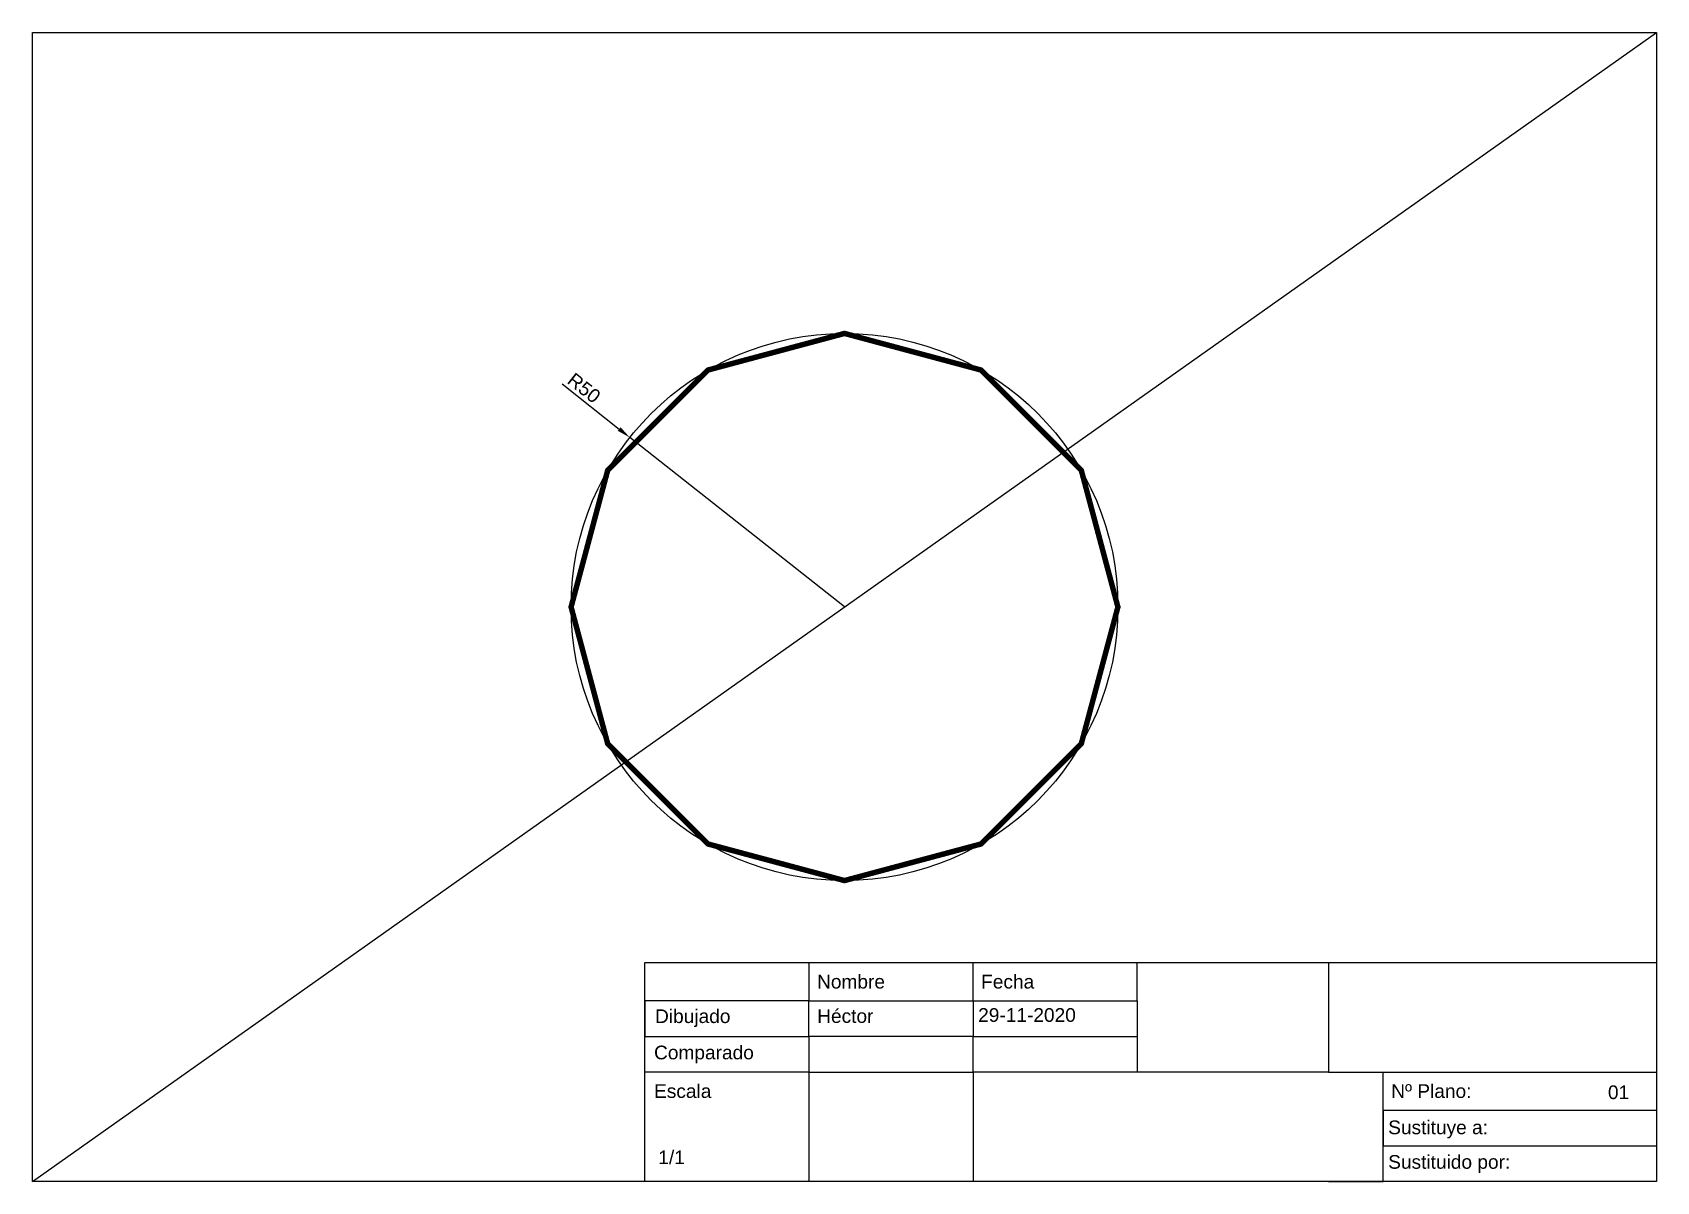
# Model space of a CAD drawing. Header units: millimetres. Extents: x 1249 to 1546, y 2310 to 2520.
import ezdxf

# ---------------------------------------------------------------- set-up
doc = ezdxf.new("R2010")
doc.units = ezdxf.units.MM
doc.styles.get("Standard").update_dxf_attribs({"font": 'arial.ttf'})
doc.dimstyles.new('ISO-25', dxfattribs={"dimtxt": 2.5, "dimasz": 2.5, "dimexe": 1.25, "dimexo": 0.625, "dimtad": 1, "dimtxsty": 'Standard', "dimcen": 2.5, "dimadec": 0, "dimazin": 0, "dimtfac": 1, "dimtmove": 0, "dimatfit": 3, "dimfxl": 1, "dimarcsym": 0})

# ---------------------------------------------------------------- blocks, each defined once
blk = doc.blocks.new('*D2')
at = {"color": 0, "lineweight": -2, "transparency": 16777216}
for p, q in [((1345.92, 2455.28), (1356.35, 2447.04)), ((1397.56, 2414.52), (1358.31, 2445.49))]:
    blk.add_line(p, q, dxfattribs=at)
at = {"color": 0, "transparency": 16777216}
blk.add_solid([(1356.61, 2447.37), (1356.09, 2446.72), (1358.31, 2445.49)], dxfattribs=at)
at = {"layer": 'Defpoints', "color": 0, "transparency": 16777216}
for p in [(1358.31, 2445.49), (1397.56, 2414.52)]:
    blk.add_point(p, dxfattribs=at)
at = {"color": 0, "transparency": 16777216, "insert": (1349.93, 2454.54), "char_height": 2.5, "attachment_point": 5, "rotation": 321.7164}
blk.add_mtext('R50', dxfattribs=at)

msp = doc.modelspace()

# ---------------------------------------------------------------- linework, layer by layer
for p, q in [((1249.06, 2309.517), (1546.06, 2519.517)), ((1361.06, 2349.517), (1391.06, 2349.517)), ((1391.06, 2349.517), (1391.06, 2342.517)), ((1421.06, 2342.517), (1421.06, 2349.517)), ((1451.06, 2342.517), (1451.06, 2349.517)), ((1451.06, 2349.517), (1486.06, 2349.517)), ((1486.06, 2349.517), (1486.06, 2329.517)), ((1391.06, 2342.517), (1361.06, 2342.517)), ((1361.06, 2342.517), (1361.06, 2336.017)), ((1391.06, 2336.017), (1391.06, 2342.517)), ((1391.06, 2342.517), (1421.06, 2342.517)), ((1421.06, 2342.517), (1421.06, 2336.017)), ((1421.06, 2342.517), (1451.06, 2342.517)), ((1451.06, 2342.517), (1451.06, 2329.517)), ((1361.06, 2336.017), (1391.06, 2336.017)), ((1391.06, 2336.017), (1391.06, 2329.517)), ((1421.06, 2336.017), (1391.06, 2336.017)), ((1421.06, 2329.517), (1421.06, 2336.017)), ((1421.06, 2336.017), (1451.06, 2336.017)), ((1391.06, 2329.517), (1361.06, 2329.517)), ((1391.06, 2329.517), (1391.06, 2309.517)), ((1391.06, 2329.517), (1421.06, 2329.517)), ((1421.06, 2329.517), (1421.06, 2309.517)), ((1451.06, 2329.517), (1421.06, 2329.517)), ((1486.06, 2329.517), (1451.06, 2329.517)), ((1486.06, 2329.517), (1546.06, 2329.517)), ((1496.06, 2309.517), (1496.06, 2329.517)), ((1546.06, 2329.517), (1546.06, 2322.517)), ((1546.06, 2322.517), (1496.06, 2322.517)), ((1496.06, 2322.517), (1496.06, 2316.017)), ((1496.06, 2316.017), (1546.06, 2316.017)), ((1486.06, 2309.517), (1496.06, 2309.517))]:
    msp.add_line(p, q)
for points in [[(1249.06, 2519.517), (1546.06, 2519.517), (1546.06, 2309.517), (1249.06, 2309.517)], [(1361.06, 2349.517), (1546.06, 2349.517), (1546.06, 2309.517), (1361.06, 2309.517)]]:
    msp.add_lwpolyline(points, close=True)
at = {"const_width": 1}
msp.add_lwpolyline([(1397.56, 2464.517), (1372.56, 2457.818), (1354.259, 2439.517), (1347.56, 2414.517), (1354.259, 2389.517), (1372.56, 2371.216), (1397.56, 2364.517), (1422.56, 2371.216), (1440.861, 2389.517), (1447.56, 2414.517), (1440.861, 2439.517), (1422.56, 2457.818)], close=True, dxfattribs=at)
msp.add_circle((1397.56, 2414.517), 50)

# ---------------------------------------------------------------- texts
at = {"char_height": 2.5, "attachment_point": 1}
for s, width, insert in [('Nombre', 30, (1392.546, 2347.29)), ('Fecha', 30, (1422.546, 2347.29)), ('Dibujado', 30, (1362.917, 2340.979)), ('^IHéctor ', 30, (1382.568, 2341.008)), ('29-11-2020', 30, (1422.003, 2341.197)), ('Comparado', 30, (1362.731, 2334.346)), ('Escala', 30, (1362.731, 2327.29)), ('Nº Plano:', 50, (1497.546, 2327.29)), ('01', 50, (1537.176, 2327.082)), ('Sustituye a:', 50, (1496.989, 2320.661)), ('1/1', 30, (1363.513, 2315.185)), ('Sustituido por:', 50, (1496.989, 2314.346))]:
    msp.add_mtext_dynamic_manual_height_columns(s, width=width, gutter_width=12.5, heights=[0], dxfattribs=dict(at, insert=insert))

# ---------------------------------------------------------------- dimensions: what is measured, and where the dimension line sits
dim = msp.add_radius_dim(center=(1397.56, 2414.517), mpoint=(1358.312, 2445.495), dimstyle='ISO-25')
dim.commit()
dim.dimension.update_dxf_attribs({"geometry": '*D2', "text_midpoint": (1348.749, 2453.043), "dimtype": 164})

doc.saveas('drawing.dxf')
